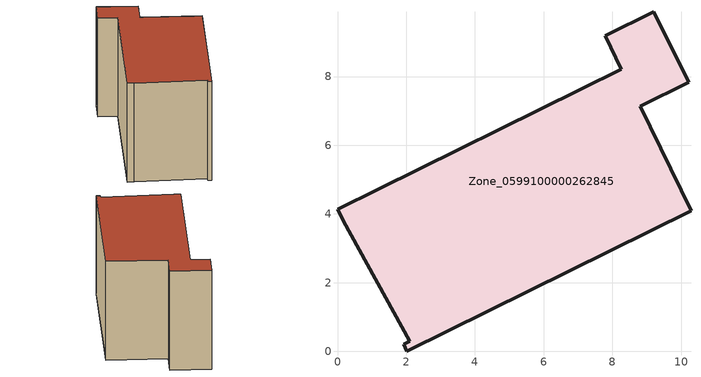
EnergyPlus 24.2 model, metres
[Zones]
Zone_0599100000262845
 floor ground (C_G): 10.29,4.09 2.02,0 1.92,0.2 2.1,0.29 0.17,3.8 0,4.14 8.26,8.22 7.79,9.19 9.2,9.89 10.22,7.84 8.81,7.14 z0
 wall outside (C_F): 10.29,4.09 8.81,7.14 10.22,7.84 9.2,9.89 7.79,9.19 8.26,8.22 0,4.14 0.17,3.8 2.1,0.29 1.92,0.2 2.02,0 10.29,4.09 z0:5.82
 roof outside (C_R): 2.02,0 10.29,4.09 8.81,7.14 10.22,7.84 9.2,9.89 7.79,9.19 8.26,8.22 0,4.14 0.17,3.8 2.1,0.29 1.92,0.2 z5.82
[BUILDING]
Pand.0599100000262845: North Axis=0; Terrain=City; Loads Convergence Tolerance Value=0.04; Temperature Convergence Tolerance Value=0.4; Solar Distribution=FullExterior; Maximum Number of Warmup Days=25; Minimum Number of Warmup Days=1
[Site:Location]
Rotterdam.The.Hague.AP_ZH_NLD Design_Conditions: Latitude=51.96; Longitude=4.45; Time Zone=1; Elevation=-4.5
[SITE:GROUNDTEMPERATURE:BUILDINGSURFACE]
18, 18, 18, 18, 18, 18, 18, 18, 18, 18, 18, 18
[MATERIAL] Thermal Absorptance=0.9; Solar Absorptance=0.7; Visible Absorptance=0.7
Name | Roughness | Thickness | Conductivity | Density | Specific Heat
G.TI.1946-1964 | MediumSmooth | 0.15 | 1 | 540 | 1210
F.TI.1946-1964 | Rough | 0.3 | 0.857143 | 1920 | 840
R.TI.1946-1964 | MediumRough | 0.2 | 0.277778 | 1500 | 1000
[CONSTRUCTION]
C_G: G.TI.1946-1964
C_F: F.TI.1946-1964
C_R: R.TI.1946-1964
[ZONE]
Zone_0599100000262845: Type=1; Multiplier=1; Ceiling Height=Autocalculate; Volume=Autocalculate; Floor Area=autocalculate; Part of Total Floor Area=Yes
[ZONEINFILTRATION:DESIGNFLOWRATE]
Infil_Zone_0599100000262845: Zone or ZoneList or Space or SpaceList=Zone_0599100000262845; Schedule=AlwaysOn; Design Flow Rate Calculation Method=Flow/Area; Flow Rate per Floor Area=0.003; Constant Term Coefficient=1; Temperature Term Coefficient=0; Velocity Term Coefficient=0; Velocity Squared Term Coefficient=0
[HVACTEMPLATE:ZONE:IDEALLOADSAIRSYSTEM]
Zone_0599100000262845: Maximum Heating Supply Air Temperature=50; Minimum Cooling Supply Air Temperature=13; Maximum Heating Supply Air Humidity Ratio=0.0156; Minimum Cooling Supply Air Humidity Ratio=0.0077; Heating Limit=NoLimit; Cooling Limit=NoLimit; Dehumidification Control Type=ConstantSensibleHeatRatio; Cooling Sensible Heat Ratio=0.7; Dehumidification Setpoint=60; Humidification Control Type=None; Humidification Setpoint=30; Outdoor Air Method=None; Outdoor Air Flow Rate per Person=0.00944; Outdoor Air Flow Rate per Zone Floor Area=0; Outdoor Air Flow Rate per Zone=0; Demand Controlled Ventilation Type=None; Outdoor Air Economizer Type=NoEconomizer; Heat Recovery Type=None; Sensible Heat Recovery Effectiveness=0.7; Latent Heat Recovery Effectiveness=0.65
[ZONECONTROL:THERMOSTAT]
ThermostatControl_Zone_0599100000262845: Zone or ZoneList=Zone_0599100000262845; Control Type Schedule=DualSetpointControlType; Control 1=Thermostat_Zone_0599100000262845; Temperature Difference Between Cutout And Setpoint=0
[THERMOSTATSETPOINT:DUALSETPOINT]
Thermostat_Zone_0599100000262845: Heating Setpoint Temperature Schedule=HeatingSetpoint_Zone_0599100000262845; Cooling Setpoint Temperature Schedule=CoolingSetpoint_Zone_0599100000262845
[SCHEDULE:COMPACT]
HeatingSetpoint_Zone_0599100000262845: Through: 12/31, For: AllDays, Until: 24:00, 21
CoolingSetpoint_Zone_0599100000262845: Through: 12/31, For: AllDays, Until: 24:00, 24
DualSetpointControlType: Through: 12/31, For: AllDays, Until: 24:00, 4
AlwaysOn: Through: 12/31, For: AllDays, Until: 24:00, 1
